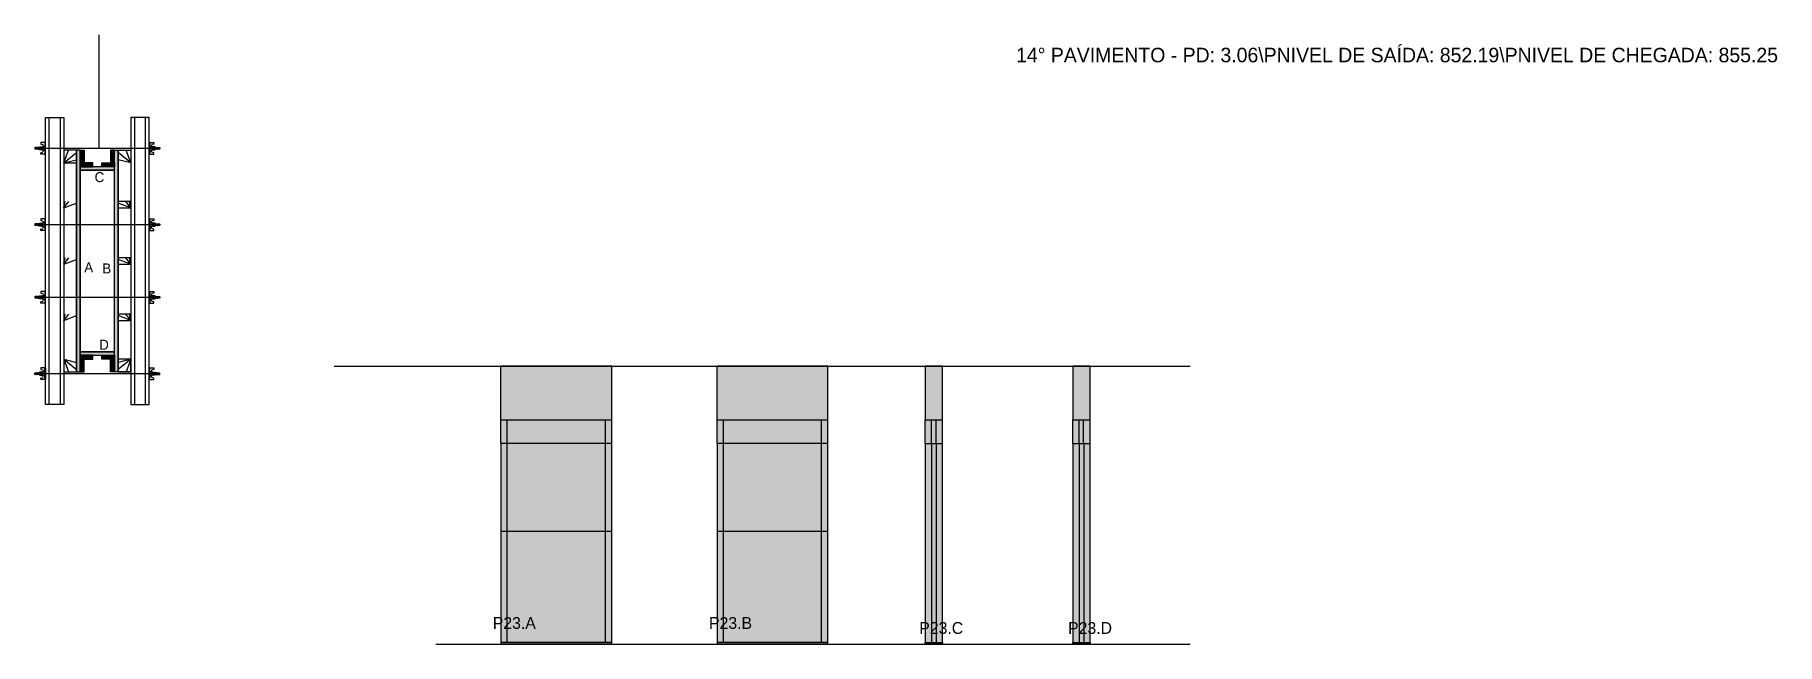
# Model space of a CAD drawing. Header units: metres. Extents: x 2589 to 4507, y 5139 to 5810.
import ezdxf

# ---------------------------------------------------------------- set-up
doc = ezdxf.new("R2010")
doc.units = ezdxf.units.M
for name, color, linetype in [('CHAPA', 7, 'Continuous'), ('COTA', 7, 'Continuous'), ('Hachura', 7, 'Continuous'), ('Madeira', 7, 'Continuous'), ('NOMENCLATURA', 7, 'Continuous'), ('Nível', 7, 'Continuous'), ('Painéis', 7, 'Continuous'), ('Perfil Metálico', 7, 'Continuous'), ('SARR_2.2x7', 7, 'Continuous'), ('SARRAFO', 7, 'Continuous'), ('Texto Seção', 7, 'Continuous'), ('TEXTO_GERAL', 7, 'Continuous')]:
    doc.layers.add(name, color=color, linetype=linetype)

msp = doc.modelspace()

# ---------------------------------------------------------------- hatches: boundary and pattern name
at = {"layer": 'COTA'}
h = msp.add_hatch(color=7, dxfattribs=at)
h.dxf.hatch_style = 1
h.paths.add_polyline_path([(3102.3, 5445), (3102.3, 5386), (3102.3, 5386), (3224.3, 5386), (3224.3, 5386), (3224.3, 5445), (3224.3, 5445), (3102.3, 5445), (3102.3, 5445)])
h = msp.add_hatch(color=7, dxfattribs=at)
h.dxf.hatch_style = 1
h.paths.add_polyline_path([(3340.2, 5445), (3340.2, 5386), (3340.2, 5386), (3462.2, 5386), (3462.2, 5386), (3462.2, 5445), (3462.2, 5445), (3340.2, 5445)])
h = msp.add_hatch(color=7, dxfattribs=at)
h.dxf.hatch_style = 1
h.paths.add_polyline_path([(3588.2, 5386), (3588.2, 5445), (3588.2, 5445), (3569.2, 5445), (3569.2, 5445), (3569.2, 5386), (3569.2, 5386), (3588.2, 5386), (3588.2, 5386)])
h = msp.add_hatch(color=7, dxfattribs=at)
h.dxf.hatch_style = 1
h.paths.add_polyline_path([(3750.7, 5386), (3750.7, 5445), (3750.7, 5445), (3731.7, 5445), (3731.7, 5445), (3731.7, 5386), (3731.7, 5386), (3750.7, 5386), (3750.7, 5386)])
at = {"layer": 'Hachura'}
h = msp.add_hatch(color=7, dxfattribs=at)
h.dxf.hatch_style = 1
h.paths.add_polyline_path([(2639.1, 5682.7), (2635.1, 5682.7), (2635.1, 5682.7), (2635.1, 5438.7), (2635.1, 5438.7), (2639.1, 5438.7), (2639.1, 5438.7), (2639.1, 5682.7)])
h = msp.add_hatch(color=7, dxfattribs=at)
h.dxf.hatch_style = 1
h.paths.add_polyline_path([(2639.1, 5682.7), (2635.1, 5682.7), (2635.1, 5682.7), (2635.1, 5438.7), (2635.1, 5438.7), (2639.1, 5438.7), (2639.1, 5438.7), (2639.1, 5682.7)])
h = msp.add_hatch(color=7, dxfattribs=at)
h.dxf.hatch_style = 1
h.paths.add_polyline_path([(2639.1, 5668.7), (2643.5, 5668.7), (2643.5, 5668.7), (2643.5, 5682.7), (2643.5, 5682.7), (2639.1, 5682.7), (2639.1, 5682.7), (2639.1, 5668.7)])
h = msp.add_hatch(color=7, dxfattribs=at)
h.dxf.hatch_style = 1
h.paths.add_polyline_path([(2677.1, 5668.7), (2672.7, 5668.7), (2672.7, 5668.7), (2672.7, 5682.7), (2672.7, 5682.7), (2677.1, 5682.7), (2677.1, 5682.7), (2677.1, 5668.7)])
h = msp.add_hatch(color=7, dxfattribs=at)
h.dxf.hatch_style = 1
h.paths.add_polyline_path([(2677.1, 5682.7), (2681.1, 5682.7), (2681.1, 5682.7), (2681.1, 5438.7), (2681.1, 5438.7), (2677.1, 5438.7), (2677.1, 5438.7), (2677.1, 5682.7)])
h = msp.add_hatch(color=7, dxfattribs=at)
h.dxf.hatch_style = 1
h.paths.add_polyline_path([(2677.1, 5682.7), (2681.1, 5682.7), (2681.1, 5682.7), (2681.1, 5438.7), (2681.1, 5438.7), (2677.1, 5438.7), (2677.1, 5438.7), (2677.1, 5682.7)])
h = msp.add_hatch(color=7, dxfattribs=at)
h.dxf.hatch_style = 1
h.paths.add_polyline_path([(2639.1, 5664.3), (2639.1, 5668.7), (2639.1, 5668.7), (2653.1, 5668.7), (2653.1, 5668.7), (2653.1, 5664.3), (2653.1, 5664.3), (2639.1, 5664.3)])
h = msp.add_hatch(color=7, dxfattribs=at)
h.dxf.hatch_style = 1
h.paths.add_polyline_path([(2677.1, 5660.7), (2677.1, 5664.3), (2677.1, 5664.3), (2639.1, 5664.3), (2639.1, 5664.3), (2639.1, 5660.7), (2639.1, 5660.7), (2677.1, 5660.7)])
h = msp.add_hatch(color=7, dxfattribs=at)
h.dxf.hatch_style = 1
h.paths.add_polyline_path([(2677.1, 5660.7), (2677.1, 5664.3), (2677.1, 5664.3), (2639.1, 5664.3), (2639.1, 5664.3), (2639.1, 5660.7), (2639.1, 5660.7), (2677.1, 5660.7)])
h = msp.add_hatch(color=7, dxfattribs=at)
h.dxf.hatch_style = 1
h.paths.add_polyline_path([(2677.1, 5664.3), (2677.1, 5668.7), (2677.1, 5668.7), (2663.1, 5668.7), (2663.1, 5668.7), (2663.1, 5664.3), (2663.1, 5664.3), (2677.1, 5664.3)])
h = msp.add_hatch(color=7, dxfattribs=at)
h.dxf.hatch_style = 1
h.paths.add_polyline_path([(2677.1, 5457.1), (2677.1, 5460.7), (2677.1, 5460.7), (2639.1, 5460.7), (2639.1, 5460.7), (2639.1, 5457.1), (2639.1, 5457.1), (2677.1, 5457.1)])
h = msp.add_hatch(color=7, dxfattribs=at)
h.dxf.hatch_style = 1
h.paths.add_polyline_path([(2677.1, 5457.1), (2677.1, 5460.7), (2677.1, 5460.7), (2639.1, 5460.7), (2639.1, 5460.7), (2639.1, 5457.1), (2639.1, 5457.1), (2677.1, 5457.1)])
h = msp.add_hatch(color=7, dxfattribs=at)
h.dxf.hatch_style = 1
h.paths.add_polyline_path([(2639.1, 5452.7), (2639.1, 5457.1), (2639.1, 5457.1), (2653.1, 5457.1), (2653.1, 5457.1), (2653.1, 5452.7), (2653.1, 5452.7), (2639.1, 5452.7)])
h = msp.add_hatch(color=7, dxfattribs=at)
h.dxf.hatch_style = 1
h.paths.add_polyline_path([(2639.1, 5452.7), (2643.5, 5452.7), (2643.5, 5452.7), (2643.5, 5438.7), (2643.5, 5438.7), (2639.1, 5438.7), (2639.1, 5438.7), (2639.1, 5452.7)])
h = msp.add_hatch(color=7, dxfattribs=at)
h.dxf.hatch_style = 1
h.paths.add_polyline_path([(2677.1, 5452.7), (2677.1, 5457.1), (2677.1, 5457.1), (2663.1, 5457.1), (2663.1, 5457.1), (2663.1, 5452.7), (2663.1, 5452.7), (2677.1, 5452.7)])
h = msp.add_hatch(color=7, dxfattribs=at)
h.dxf.hatch_style = 1
h.paths.add_polyline_path([(2677.1, 5452.7), (2672.7, 5452.7), (2672.7, 5452.7), (2672.7, 5438.7), (2672.7, 5438.7), (2677.1, 5438.7), (2677.1, 5438.7), (2677.1, 5452.7)])
h = msp.add_hatch(color=7, dxfattribs=at)
h.dxf.hatch_style = 1
h.paths.add_polyline_path([(3224.3, 5386), (3102.3, 5386), (3102.3, 5386), (3102.3, 5139), (3102.3, 5139), (3224.3, 5139), (3224.3, 5139), (3224.3, 5386)])
h = msp.add_hatch(color=7, dxfattribs=at)
h.dxf.hatch_style = 1
h.paths.add_polyline_path([(3462.2, 5386), (3340.2, 5386), (3340.2, 5386), (3340.2, 5139), (3340.2, 5139), (3462.2, 5139), (3462.2, 5139), (3462.2, 5386)])
h = msp.add_hatch(color=7, dxfattribs=at)
h.dxf.hatch_style = 1
h.paths.add_polyline_path([(3588.2, 5386), (3569.2, 5386), (3569.2, 5386), (3569.2, 5139), (3569.2, 5139), (3588.2, 5139), (3588.2, 5139), (3588.2, 5386)])
h = msp.add_hatch(color=7, dxfattribs=at)
h.dxf.hatch_style = 1
h.paths.add_polyline_path([(3750.7, 5386), (3731.7, 5386), (3731.7, 5386), (3731.7, 5139), (3731.7, 5139), (3750.7, 5139), (3750.7, 5139), (3750.7, 5386)])

# ---------------------------------------------------------------- linework, layer by layer
at = {"layer": 'CHAPA', "color": 7, "lineweight": 25}
for points in [[(2639.1, 5682.7), (2635.1, 5682.7), (2635.1, 5438.7), (2639.1, 5438.7)], [(2639.1, 5682.7), (2635.1, 5682.7), (2635.1, 5438.7), (2639.1, 5438.7)], [(2677.1, 5682.7), (2681.1, 5682.7), (2681.1, 5438.7), (2677.1, 5438.7)], [(2677.1, 5682.7), (2681.1, 5682.7), (2681.1, 5438.7), (2677.1, 5438.7)], [(2677.1, 5660.7), (2677.1, 5664.3), (2639.1, 5664.3), (2639.1, 5660.7)], [(2677.1, 5660.7), (2677.1, 5664.3), (2639.1, 5664.3), (2639.1, 5660.7)], [(2677.1, 5457.1), (2677.1, 5460.7), (2639.1, 5460.7), (2639.1, 5457.1)], [(2677.1, 5457.1), (2677.1, 5460.7), (2639.1, 5460.7), (2639.1, 5457.1)]]:
    msp.add_lwpolyline(points, close=True, dxfattribs=at)
at = {"layer": 'COTA', "color": 7, "lineweight": 25}
for p, q in [((3102.3, 5386), (3102.3, 5445)), ((3224.3, 5445), (3102.3, 5445)), ((3224.3, 5386), (3224.3, 5445)), ((3462.2, 5445), (3340.2, 5445)), ((3340.2, 5386), (3340.2, 5445)), ((3462.2, 5386), (3462.2, 5445))]:
    msp.add_line(p, q, dxfattribs=at)
for points in [[(3588.2, 5386), (3588.2, 5445), (3569.2, 5445), (3569.2, 5386)], [(3750.7, 5386), (3750.7, 5445), (3731.7, 5445), (3731.7, 5386)]]:
    msp.add_lwpolyline(points, dxfattribs=at)
at = {"layer": 'Defpoints', "color": 7, "lineweight": 25}
msp.add_line((2660, 5684.7), (2660, 5809.7), dxfattribs=at)
at = {"layer": 'Hachura', "color": 7, "lineweight": 25}
for p, q in [((2589.6, 5685.7), (2589.3, 5685.4)), ((2589.3, 5685.4), (2589.3, 5684.1)), ((2589.6, 5683.8), (2589.3, 5684.1)), ((2590, 5685.7), (2589.6, 5685.7)), ((2589.6, 5685.7), (2589.6, 5685.7)), ((2589.6, 5683.8), (2589.6, 5685.7)), ((2590.3, 5683.8), (2589.6, 5685.1)), ((2590.2, 5683.7), (2589.6, 5684.8)), ((2589.6, 5684.3), (2590, 5683.7)), ((2589.6, 5684.1), (2589.8, 5683.8)), ((2589.8, 5683.8), (2589.6, 5683.8)), ((2590, 5685.8), (2591.1, 5683.7)), ((2590, 5685.7), (2590.9, 5683.8)), ((2590, 5685.7), (2590.9, 5683.8)), ((2591.4, 5683.7), (2590.3, 5685.9)), ((2590.3, 5683.8), (2590.9, 5683.8)), ((2591.1, 5685.7), (2590.5, 5685.7)), ((2591.4, 5683.8), (2590.5, 5685.7)), ((2591.1, 5685.7), (2592.1, 5683.8)), ((2591.2, 5685.8), (2592.3, 5683.7)), ((2592.5, 5683.7), (2591.4, 5685.9)), ((2592.1, 5683.8), (2591.4, 5683.8)), ((2592.3, 5685.7), (2591.6, 5685.7)), ((2592.6, 5683.8), (2591.6, 5685.7)), ((2591.8, 5685.7), (2591.6, 5685.7)), ((2592.3, 5685.7), (2593.2, 5683.8)), ((2592.4, 5685.8), (2593.5, 5683.7)), ((2593.7, 5683.7), (2592.6, 5685.9)), ((2592.8, 5683.8), (2592.6, 5683.8)), ((2593.4, 5685.7), (2592.8, 5685.7)), ((2593.8, 5683.8), (2592.8, 5685.7)), ((2592.8, 5683.8), (2593.2, 5683.8)), ((2593.4, 5685.7), (2594.4, 5683.8)), ((2594.4, 5684.6), (2593.8, 5685.9)), ((2593.8, 5683.8), (2594.4, 5683.8)), ((2594.4, 5684.8), (2594, 5685.7)), ((2594.4, 5685.7), (2594, 5685.7)), ((2725.9, 5684.7), (2594.1, 5684.7)), ((2594.4, 5683), (2594.4, 5686.4)), ((2594.4, 5686.4), (2597.6, 5686.4)), ((2594.4, 5685.4), (2597.6, 5685.4)), ((2594.4, 5683.8), (2597.6, 5683.8)), ((2597.6, 5683), (2594.4, 5683)), ((2594.5, 5683), (2594.5, 5686.4)), ((2601.1, 5691.2), (2596, 5691.2)), ((2596, 5691.2), (2596, 5689.5)), ((2596, 5689.5), (2598.2, 5688.9)), ((2596, 5679.9), (2598.2, 5680.5)), ((2596, 5678.3), (2596, 5679.9)), ((2600.2, 5678.3), (2596, 5678.3)), ((2597.6, 5686.6), (2597.6, 5682.8)), ((2600.2, 5686.6), (2597.6, 5686.6)), ((2597.6, 5682.8), (2597.6, 5683)), ((2597.6, 5682.8), (2597.6, 5683)), ((2597.6, 5682.8), (2600.2, 5682.8)), ((2600.2, 5685), (2598.2, 5685)), ((2598.2, 5684.5), (2600.2, 5684.5)), ((2598.4, 5688.6), (2598.4, 5686.6)), ((2598.4, 5680.8), (2598.4, 5682.8)), ((2600.2, 5691.2), (2600.2, 5678.3)), ((2600.2, 5691.2), (2600.2, 5686)), ((2600.2, 5691), (2601.1, 5691)), ((2600.2, 5690.8), (2601.1, 5690.8)), ((2600.2, 5690.5), (2601.1, 5690.5)), ((2600.2, 5690), (2601.1, 5690)), ((2600.2, 5689.2), (2601.1, 5689.2)), ((2600.2, 5687.8), (2601.1, 5687.8)), ((2600.2, 5684.7), (2600.2, 5686.6)), ((2600.2, 5686), (2600.2, 5685.4)), ((2600.2, 5684.7), (2601.1, 5684.7)), ((2600.2, 5681.7), (2601.1, 5681.7)), ((2600.2, 5680.3), (2601.1, 5680.3)), ((2600.2, 5679.4), (2601.1, 5679.4)), ((2600.2, 5679), (2601.1, 5679)), ((2600.2, 5678.6), (2601.1, 5678.6)), ((2600.2, 5678.4), (2601.1, 5678.4)), ((2600.2, 5678.3), (2601.1, 5678.3)), ((2600.5, 5685.7), (2600.3, 5685.7)), ((2600.3, 5683.7), (2600.8, 5683.7)), ((2601, 5685.7), (2600.5, 5685.7)), ((2601.1, 5678.3), (2601.1, 5691.2)), ((2601.1, 5679.2), (2601.1, 5687)), ((2715.1, 5678.3), (2715.1, 5691.2)), ((2715.1, 5691.2), (2720.2, 5691.2)), ((2716, 5691), (2715.1, 5691)), ((2716, 5690.8), (2715.1, 5690.8)), ((2716, 5690.5), (2715.1, 5690.5)), ((2716, 5690), (2715.1, 5690)), ((2716, 5689.2), (2715.1, 5689.2)), ((2716, 5687.8), (2715.1, 5687.8)), ((2715.1, 5679.2), (2715.1, 5687)), ((2716, 5684.7), (2715.1, 5684.7)), ((2716, 5681.7), (2715.1, 5681.7)), ((2716, 5680.3), (2715.1, 5680.3)), ((2716, 5679.4), (2715.1, 5679.4)), ((2716, 5679), (2715.1, 5679)), ((2716, 5678.6), (2715.1, 5678.6)), ((2716, 5678.4), (2715.1, 5678.4)), ((2716, 5678.3), (2715.1, 5678.3)), ((2715.3, 5685.7), (2715.7, 5685.7)), ((2715.9, 5683.7), (2715.5, 5683.7)), ((2715.7, 5685.7), (2715.9, 5685.7)), ((2716, 5691.2), (2716, 5678.3)), ((2716, 5691.2), (2716, 5686)), ((2716, 5684.7), (2716, 5686.6)), ((2716, 5686.6), (2718.6, 5686.6)), ((2716, 5686), (2716, 5685.4)), ((2716, 5685), (2718, 5685)), ((2718, 5684.5), (2716, 5684.5)), ((2718.6, 5682.8), (2716, 5682.8)), ((2716, 5678.3), (2720.3, 5678.3)), ((2717.8, 5688.6), (2717.8, 5686.6)), ((2717.8, 5680.8), (2717.8, 5682.8)), ((2720.3, 5689.5), (2718.1, 5688.9)), ((2720.3, 5679.9), (2718.1, 5680.5)), ((2718.6, 5686.6), (2718.6, 5682.8)), ((2721.8, 5686.4), (2718.6, 5686.4)), ((2721.8, 5685.4), (2718.6, 5685.4)), ((2721.8, 5683.8), (2718.6, 5683.8)), ((2718.6, 5683), (2721.8, 5683)), ((2718.6, 5682.8), (2718.6, 5683)), ((2718.6, 5682.8), (2718.6, 5683)), ((2720.3, 5691.2), (2720.3, 5689.5)), ((2720.3, 5678.3), (2720.3, 5679.9)), ((2721.8, 5683), (2721.8, 5686.4)), ((2721.8, 5683), (2721.8, 5686.4)), ((2721.8, 5684.6), (2722.5, 5685.9)), ((2722.8, 5685.7), (2721.8, 5683.8)), ((2721.8, 5684.8), (2722.3, 5685.7)), ((2721.8, 5685.7), (2722.3, 5685.7)), ((2722.5, 5683.8), (2721.8, 5683.8)), ((2722.5, 5683.7), (2723.6, 5685.9)), ((2722.5, 5683.8), (2723.4, 5685.7)), ((2723.9, 5685.8), (2722.8, 5683.7)), ((2722.8, 5685.7), (2723.4, 5685.7)), ((2723.9, 5685.7), (2723, 5683.8)), ((2723.4, 5683.8), (2723, 5683.8)), ((2723.4, 5683.8), (2723.6, 5683.8)), ((2723.6, 5683.8), (2724.6, 5685.7)), ((2723.7, 5683.7), (2724.8, 5685.9)), ((2725, 5685.8), (2723.9, 5683.7)), ((2723.9, 5685.7), (2724.6, 5685.7)), ((2725.1, 5685.7), (2724.1, 5683.8)), ((2724.1, 5683.8), (2724.8, 5683.8)), ((2724.4, 5685.7), (2724.6, 5685.7)), ((2724.8, 5683.8), (2725.8, 5685.7)), ((2724.9, 5683.7), (2725.9, 5685.9)), ((2726.2, 5685.8), (2725.1, 5683.7)), ((2725.1, 5685.7), (2725.8, 5685.7)), ((2726.3, 5685.7), (2725.3, 5683.8)), ((2726.3, 5685.7), (2725.3, 5683.8)), ((2725.9, 5683.8), (2725.3, 5683.8)), ((2725.9, 5683.8), (2726.6, 5685.1)), ((2726, 5683.7), (2726.6, 5684.8)), ((2726.3, 5685.7), (2726.6, 5685.7)), ((2726.6, 5684.3), (2726.3, 5683.7)), ((2726.6, 5684.1), (2726.5, 5683.8)), ((2726.5, 5683.8), (2726.6, 5683.8)), ((2726.6, 5685.7), (2726.6, 5685.7)), ((2726.6, 5685.7), (2726.9, 5685.4)), ((2726.6, 5683.8), (2726.6, 5685.7)), ((2726.6, 5683.8), (2726.9, 5684.1)), ((2726.9, 5685.4), (2726.9, 5684.1)), ((2589.6, 5601.7), (2589.3, 5601.4)), ((2589.3, 5601.4), (2589.3, 5600.1)), ((2589.6, 5599.8), (2589.3, 5600.1)), ((2590, 5601.7), (2589.6, 5601.7)), ((2589.6, 5601.7), (2589.6, 5601.7)), ((2589.6, 5599.8), (2589.6, 5601.7)), ((2590.3, 5599.8), (2589.6, 5601.1)), ((2590.2, 5599.7), (2589.6, 5600.8)), ((2589.6, 5600.3), (2590, 5599.7)), ((2589.6, 5600.1), (2589.8, 5599.8)), ((2589.8, 5599.8), (2589.6, 5599.8)), ((2590, 5601.8), (2591.1, 5599.7)), ((2590, 5601.7), (2590.9, 5599.8)), ((2590, 5601.7), (2590.9, 5599.8)), ((2591.4, 5599.7), (2590.3, 5601.9)), ((2590.3, 5599.8), (2590.9, 5599.8)), ((2591.1, 5601.7), (2590.5, 5601.7)), ((2591.4, 5599.8), (2590.5, 5601.7)), ((2591.1, 5601.7), (2592.1, 5599.8)), ((2591.2, 5601.8), (2592.3, 5599.7)), ((2592.5, 5599.7), (2591.4, 5601.9)), ((2592.1, 5599.8), (2591.4, 5599.8)), ((2592.3, 5601.7), (2591.6, 5601.7)), ((2592.6, 5599.8), (2591.6, 5601.7)), ((2591.8, 5601.7), (2591.6, 5601.7)), ((2592.3, 5601.7), (2593.2, 5599.8)), ((2592.4, 5601.8), (2593.5, 5599.7)), ((2593.7, 5599.7), (2592.6, 5601.9)), ((2592.8, 5599.8), (2592.6, 5599.8)), ((2593.4, 5601.7), (2592.8, 5601.7)), ((2593.8, 5599.8), (2592.8, 5601.7)), ((2592.8, 5599.8), (2593.2, 5599.8)), ((2593.4, 5601.7), (2594.4, 5599.8)), ((2594.4, 5600.6), (2593.8, 5601.9)), ((2593.8, 5599.8), (2594.4, 5599.8)), ((2594.4, 5600.8), (2594, 5601.7)), ((2594.4, 5601.7), (2594, 5601.7)), ((2725.9, 5600.7), (2594.1, 5600.7)), ((2594.4, 5599), (2594.4, 5602.4)), ((2594.4, 5602.4), (2597.6, 5602.4)), ((2594.4, 5601.4), (2597.6, 5601.4)), ((2594.4, 5599.8), (2597.6, 5599.8)), ((2594.5, 5599), (2594.5, 5602.4)), ((2601.1, 5607.2), (2596, 5607.2)), ((2596, 5607.2), (2596, 5605.5)), ((2596, 5605.5), (2598.2, 5604.9)), ((2597.6, 5602.6), (2597.6, 5598.8)), ((2600.2, 5602.6), (2597.6, 5602.6)), ((2600.2, 5601), (2598.2, 5601)), ((2598.2, 5600.5), (2600.2, 5600.5)), ((2598.4, 5604.6), (2598.4, 5602.6)), ((2600.2, 5607.2), (2600.2, 5594.3)), ((2600.2, 5607.2), (2600.2, 5602)), ((2600.2, 5607), (2601.1, 5607)), ((2600.2, 5606.8), (2601.1, 5606.8)), ((2600.2, 5606.5), (2601.1, 5606.5)), ((2600.2, 5606), (2601.1, 5606)), ((2600.2, 5605.2), (2601.1, 5605.2)), ((2600.2, 5603.8), (2601.1, 5603.8)), ((2600.2, 5600.7), (2600.2, 5602.6)), ((2600.2, 5602), (2600.2, 5601.4)), ((2600.2, 5600.7), (2601.1, 5600.7)), ((2600.5, 5601.7), (2600.3, 5601.7)), ((2600.3, 5599.7), (2600.8, 5599.7)), ((2601, 5601.7), (2600.5, 5601.7)), ((2601.1, 5594.3), (2601.1, 5607.2)), ((2601.1, 5595.2), (2601.1, 5603)), ((2715.1, 5594.3), (2715.1, 5607.2)), ((2715.1, 5607.2), (2720.2, 5607.2)), ((2716, 5607), (2715.1, 5607)), ((2716, 5606.8), (2715.1, 5606.8)), ((2716, 5606.5), (2715.1, 5606.5)), ((2716, 5606), (2715.1, 5606)), ((2716, 5605.2), (2715.1, 5605.2)), ((2716, 5603.8), (2715.1, 5603.8)), ((2715.1, 5595.2), (2715.1, 5603)), ((2716, 5600.7), (2715.1, 5600.7)), ((2715.3, 5601.7), (2715.7, 5601.7)), ((2715.9, 5599.7), (2715.5, 5599.7)), ((2715.7, 5601.7), (2715.9, 5601.7)), ((2716, 5607.2), (2716, 5594.3)), ((2716, 5607.2), (2716, 5602)), ((2716, 5600.7), (2716, 5602.6)), ((2716, 5602.6), (2718.6, 5602.6)), ((2716, 5602), (2716, 5601.4)), ((2716, 5601), (2718, 5601)), ((2718, 5600.5), (2716, 5600.5)), ((2717.8, 5604.6), (2717.8, 5602.6)), ((2720.3, 5605.5), (2718.1, 5604.9)), ((2718.6, 5602.6), (2718.6, 5598.8)), ((2721.8, 5602.4), (2718.6, 5602.4)), ((2721.8, 5601.4), (2718.6, 5601.4)), ((2721.8, 5599.8), (2718.6, 5599.8)), ((2720.3, 5607.2), (2720.3, 5605.5)), ((2721.8, 5599), (2721.8, 5602.4)), ((2721.8, 5599), (2721.8, 5602.4)), ((2721.8, 5600.6), (2722.5, 5601.9)), ((2722.8, 5601.7), (2721.8, 5599.8)), ((2721.8, 5600.8), (2722.3, 5601.7)), ((2721.8, 5601.7), (2722.3, 5601.7)), ((2722.5, 5599.8), (2721.8, 5599.8)), ((2722.5, 5599.7), (2723.6, 5601.9)), ((2722.5, 5599.8), (2723.4, 5601.7)), ((2723.9, 5601.8), (2722.8, 5599.7)), ((2722.8, 5601.7), (2723.4, 5601.7)), ((2723.9, 5601.7), (2723, 5599.8)), ((2723.4, 5599.8), (2723, 5599.8)), ((2723.4, 5599.8), (2723.6, 5599.8)), ((2723.6, 5599.8), (2724.6, 5601.7)), ((2723.7, 5599.7), (2724.8, 5601.9)), ((2725, 5601.8), (2723.9, 5599.7)), ((2723.9, 5601.7), (2724.6, 5601.7)), ((2725.1, 5601.7), (2724.1, 5599.8)), ((2724.1, 5599.8), (2724.8, 5599.8)), ((2724.4, 5601.7), (2724.6, 5601.7)), ((2724.8, 5599.8), (2725.8, 5601.7)), ((2724.9, 5599.7), (2725.9, 5601.9)), ((2726.2, 5601.8), (2725.1, 5599.7)), ((2725.1, 5601.7), (2725.8, 5601.7)), ((2726.3, 5601.7), (2725.3, 5599.8)), ((2726.3, 5601.7), (2725.3, 5599.8)), ((2725.9, 5599.8), (2725.3, 5599.8)), ((2725.9, 5599.8), (2726.6, 5601.1)), ((2726, 5599.7), (2726.6, 5600.8)), ((2726.3, 5601.7), (2726.6, 5601.7)), ((2726.6, 5600.3), (2726.3, 5599.7)), ((2726.6, 5600.1), (2726.5, 5599.8)), ((2726.5, 5599.8), (2726.6, 5599.8)), ((2726.6, 5601.7), (2726.6, 5601.7)), ((2726.6, 5601.7), (2726.9, 5601.4)), ((2726.6, 5599.8), (2726.6, 5601.7)), ((2726.6, 5599.8), (2726.9, 5600.1)), ((2726.9, 5601.4), (2726.9, 5600.1)), ((2597.6, 5599), (2594.4, 5599)), ((2596, 5595.9), (2598.2, 5596.5)), ((2596, 5594.3), (2596, 5595.9)), ((2600.2, 5594.3), (2596, 5594.3)), ((2597.6, 5598.8), (2597.6, 5599)), ((2597.6, 5598.8), (2597.6, 5599)), ((2597.6, 5598.8), (2600.2, 5598.8)), ((2598.4, 5596.8), (2598.4, 5598.8)), ((2600.2, 5597.7), (2601.1, 5597.7)), ((2600.2, 5596.3), (2601.1, 5596.3)), ((2600.2, 5595.4), (2601.1, 5595.4)), ((2600.2, 5595), (2601.1, 5595)), ((2600.2, 5594.6), (2601.1, 5594.6)), ((2600.2, 5594.4), (2601.1, 5594.4)), ((2600.2, 5594.3), (2601.1, 5594.3)), ((2716, 5597.7), (2715.1, 5597.7)), ((2716, 5596.3), (2715.1, 5596.3)), ((2716, 5595.4), (2715.1, 5595.4)), ((2716, 5595), (2715.1, 5595)), ((2716, 5594.6), (2715.1, 5594.6)), ((2716, 5594.4), (2715.1, 5594.4)), ((2716, 5594.3), (2715.1, 5594.3)), ((2718.6, 5598.8), (2716, 5598.8)), ((2716, 5594.3), (2720.3, 5594.3)), ((2717.8, 5596.8), (2717.8, 5598.8)), ((2720.3, 5595.9), (2718.1, 5596.5)), ((2718.6, 5599), (2721.8, 5599)), ((2718.6, 5598.8), (2718.6, 5599)), ((2718.6, 5598.8), (2718.6, 5599)), ((2720.3, 5594.3), (2720.3, 5595.9)), ((2601.1, 5527.2), (2596, 5527.2)), ((2596, 5527.2), (2596, 5525.5)), ((2596, 5525.5), (2598.2, 5524.9)), ((2597.6, 5522.6), (2597.6, 5518.8)), ((2600.2, 5522.6), (2597.6, 5522.6)), ((2598.4, 5524.6), (2598.4, 5522.6)), ((2600.2, 5527.2), (2600.2, 5514.3)), ((2600.2, 5527.2), (2600.2, 5522)), ((2600.2, 5527), (2601.1, 5527)), ((2600.2, 5526.8), (2601.1, 5526.8)), ((2600.2, 5526.5), (2601.1, 5526.5)), ((2600.2, 5526), (2601.1, 5526)), ((2600.2, 5525.2), (2601.1, 5525.2)), ((2600.2, 5523.8), (2601.1, 5523.8)), ((2600.2, 5520.7), (2600.2, 5522.6)), ((2601.1, 5514.3), (2601.1, 5527.2)), ((2601.1, 5515.2), (2601.1, 5523)), ((2715.1, 5514.3), (2715.1, 5527.2)), ((2715.1, 5527.2), (2720.2, 5527.2)), ((2716, 5527), (2715.1, 5527)), ((2716, 5526.8), (2715.1, 5526.8)), ((2716, 5526.5), (2715.1, 5526.5)), ((2716, 5526), (2715.1, 5526)), ((2716, 5525.2), (2715.1, 5525.2)), ((2716, 5523.8), (2715.1, 5523.8)), ((2715.1, 5515.2), (2715.1, 5523)), ((2716, 5527.2), (2716, 5514.3)), ((2716, 5527.2), (2716, 5522)), ((2716, 5520.7), (2716, 5522.6)), ((2716, 5522.6), (2718.6, 5522.6)), ((2717.8, 5524.6), (2717.8, 5522.6)), ((2720.3, 5525.5), (2718.1, 5524.9)), ((2718.6, 5522.6), (2718.6, 5518.8)), ((2720.3, 5527.2), (2720.3, 5525.5)), ((2589.6, 5521.7), (2589.3, 5521.4)), ((2589.3, 5521.4), (2589.3, 5520.1)), ((2589.6, 5519.8), (2589.3, 5520.1)), ((2590, 5521.7), (2589.6, 5521.7)), ((2589.6, 5521.7), (2589.6, 5521.7)), ((2589.6, 5519.8), (2589.6, 5521.7)), ((2590.3, 5519.8), (2589.6, 5521.1)), ((2590.2, 5519.7), (2589.6, 5520.8)), ((2589.6, 5520.3), (2590, 5519.7)), ((2589.6, 5520.1), (2589.8, 5519.8)), ((2589.8, 5519.8), (2589.6, 5519.8)), ((2590, 5521.8), (2591.1, 5519.7)), ((2590, 5521.7), (2590.9, 5519.8)), ((2590, 5521.7), (2590.9, 5519.8)), ((2591.4, 5519.7), (2590.3, 5521.9)), ((2590.3, 5519.8), (2590.9, 5519.8)), ((2591.1, 5521.7), (2590.5, 5521.7)), ((2591.4, 5519.8), (2590.5, 5521.7)), ((2591.1, 5521.7), (2592.1, 5519.8)), ((2591.2, 5521.8), (2592.3, 5519.7)), ((2592.5, 5519.7), (2591.4, 5521.9)), ((2592.1, 5519.8), (2591.4, 5519.8)), ((2592.3, 5521.7), (2591.6, 5521.7)), ((2592.6, 5519.8), (2591.6, 5521.7)), ((2591.8, 5521.7), (2591.6, 5521.7)), ((2592.3, 5521.7), (2593.2, 5519.8)), ((2592.4, 5521.8), (2593.5, 5519.7)), ((2593.7, 5519.7), (2592.6, 5521.9)), ((2592.8, 5519.8), (2592.6, 5519.8)), ((2593.4, 5521.7), (2592.8, 5521.7)), ((2593.8, 5519.8), (2592.8, 5521.7)), ((2592.8, 5519.8), (2593.2, 5519.8)), ((2593.4, 5521.7), (2594.4, 5519.8)), ((2594.4, 5520.6), (2593.8, 5521.9)), ((2593.8, 5519.8), (2594.4, 5519.8)), ((2594.4, 5520.8), (2594, 5521.7)), ((2594.4, 5521.7), (2594, 5521.7)), ((2725.9, 5520.7), (2594.1, 5520.7)), ((2594.4, 5519), (2594.4, 5522.4)), ((2594.4, 5522.4), (2597.6, 5522.4)), ((2594.4, 5521.4), (2597.6, 5521.4)), ((2594.4, 5519.8), (2597.6, 5519.8)), ((2597.6, 5519), (2594.4, 5519)), ((2594.5, 5519), (2594.5, 5522.4)), ((2596, 5515.9), (2598.2, 5516.5)), ((2596, 5514.3), (2596, 5515.9)), ((2600.2, 5514.3), (2596, 5514.3)), ((2597.6, 5518.8), (2597.6, 5519)), ((2597.6, 5518.8), (2597.6, 5519)), ((2597.6, 5518.8), (2600.2, 5518.8)), ((2600.2, 5521), (2598.2, 5521)), ((2598.2, 5520.5), (2600.2, 5520.5)), ((2598.4, 5516.8), (2598.4, 5518.8)), ((2600.2, 5522), (2600.2, 5521.4)), ((2600.2, 5520.7), (2601.1, 5520.7)), ((2600.2, 5517.7), (2601.1, 5517.7)), ((2600.2, 5516.3), (2601.1, 5516.3)), ((2600.2, 5515.4), (2601.1, 5515.4)), ((2600.2, 5515), (2601.1, 5515)), ((2600.2, 5514.6), (2601.1, 5514.6)), ((2600.2, 5514.4), (2601.1, 5514.4)), ((2600.2, 5514.3), (2601.1, 5514.3)), ((2600.5, 5521.7), (2600.3, 5521.7)), ((2600.3, 5519.7), (2600.8, 5519.7)), ((2601, 5521.7), (2600.5, 5521.7)), ((2716, 5520.7), (2715.1, 5520.7)), ((2716, 5517.7), (2715.1, 5517.7)), ((2716, 5516.3), (2715.1, 5516.3)), ((2716, 5515.4), (2715.1, 5515.4)), ((2716, 5515), (2715.1, 5515)), ((2716, 5514.6), (2715.1, 5514.6)), ((2716, 5514.4), (2715.1, 5514.4)), ((2716, 5514.3), (2715.1, 5514.3)), ((2715.3, 5521.7), (2715.7, 5521.7)), ((2715.9, 5519.7), (2715.5, 5519.7)), ((2715.7, 5521.7), (2715.9, 5521.7)), ((2716, 5522), (2716, 5521.4)), ((2716, 5521), (2718, 5521)), ((2718, 5520.5), (2716, 5520.5)), ((2718.6, 5518.8), (2716, 5518.8)), ((2716, 5514.3), (2720.3, 5514.3)), ((2717.8, 5516.8), (2717.8, 5518.8)), ((2720.3, 5515.9), (2718.1, 5516.5)), ((2721.8, 5522.4), (2718.6, 5522.4)), ((2721.8, 5521.4), (2718.6, 5521.4)), ((2721.8, 5519.8), (2718.6, 5519.8)), ((2718.6, 5519), (2721.8, 5519)), ((2718.6, 5518.8), (2718.6, 5519)), ((2718.6, 5518.8), (2718.6, 5519)), ((2720.3, 5514.3), (2720.3, 5515.9)), ((2721.8, 5519), (2721.8, 5522.4)), ((2721.8, 5519), (2721.8, 5522.4)), ((2721.8, 5520.6), (2722.5, 5521.9)), ((2722.8, 5521.7), (2721.8, 5519.8)), ((2721.8, 5520.8), (2722.3, 5521.7)), ((2721.8, 5521.7), (2722.3, 5521.7)), ((2722.5, 5519.8), (2721.8, 5519.8)), ((2722.5, 5519.7), (2723.6, 5521.9)), ((2722.5, 5519.8), (2723.4, 5521.7)), ((2723.9, 5521.8), (2722.8, 5519.7)), ((2722.8, 5521.7), (2723.4, 5521.7)), ((2723.9, 5521.7), (2723, 5519.8)), ((2723.4, 5519.8), (2723, 5519.8)), ((2723.4, 5519.8), (2723.6, 5519.8)), ((2723.6, 5519.8), (2724.6, 5521.7)), ((2723.7, 5519.7), (2724.8, 5521.9)), ((2725, 5521.8), (2723.9, 5519.7)), ((2723.9, 5521.7), (2724.6, 5521.7)), ((2725.1, 5521.7), (2724.1, 5519.8)), ((2724.1, 5519.8), (2724.8, 5519.8)), ((2724.4, 5521.7), (2724.6, 5521.7)), ((2724.8, 5519.8), (2725.8, 5521.7)), ((2724.9, 5519.7), (2725.9, 5521.9)), ((2726.2, 5521.8), (2725.1, 5519.7)), ((2725.1, 5521.7), (2725.8, 5521.7)), ((2726.3, 5521.7), (2725.3, 5519.8)), ((2726.3, 5521.7), (2725.3, 5519.8)), ((2725.9, 5519.8), (2725.3, 5519.8)), ((2725.9, 5519.8), (2726.6, 5521.1)), ((2726, 5519.7), (2726.6, 5520.8)), ((2726.3, 5521.7), (2726.6, 5521.7)), ((2726.6, 5520.3), (2726.3, 5519.7)), ((2726.6, 5520.1), (2726.5, 5519.8)), ((2726.5, 5519.8), (2726.6, 5519.8)), ((2726.6, 5521.7), (2726.6, 5521.7)), ((2726.6, 5521.7), (2726.9, 5521.4)), ((2726.6, 5519.8), (2726.6, 5521.7)), ((2726.6, 5519.8), (2726.9, 5520.1)), ((2726.9, 5521.4), (2726.9, 5520.1)), ((2589.6, 5437.6), (2589.3, 5437.3)), ((2589.3, 5436), (2589.3, 5437.3)), ((2589.6, 5435.7), (2589.3, 5436)), ((2589.6, 5437.1), (2590, 5437.8)), ((2590.2, 5437.7), (2589.6, 5436.6)), ((2589.6, 5437.4), (2589.8, 5437.6)), ((2589.8, 5437.6), (2589.6, 5437.6)), ((2590.3, 5437.6), (2589.6, 5436.3)), ((2589.6, 5437.6), (2589.6, 5435.7)), ((2590, 5435.7), (2589.6, 5435.7)), ((2589.6, 5435.7), (2589.6, 5435.7)), ((2590, 5435.6), (2591.1, 5437.8)), ((2590, 5435.7), (2590.9, 5437.6)), ((2590, 5435.7), (2590.9, 5437.6)), ((2591.4, 5437.7), (2590.3, 5435.6)), ((2590.3, 5437.6), (2590.9, 5437.6)), ((2591.4, 5437.6), (2590.5, 5435.7)), ((2591.1, 5435.7), (2590.5, 5435.7)), ((2591.1, 5435.7), (2592.1, 5437.6)), ((2591.2, 5435.6), (2592.3, 5437.8)), ((2592.5, 5437.7), (2591.4, 5435.6)), ((2592.1, 5437.6), (2591.4, 5437.6)), ((2592.6, 5437.6), (2591.6, 5435.7)), ((2592.3, 5435.7), (2591.6, 5435.7)), ((2591.8, 5435.7), (2591.6, 5435.7)), ((2592.3, 5435.7), (2593.2, 5437.6)), ((2592.4, 5435.6), (2593.5, 5437.8)), ((2593.7, 5437.7), (2592.6, 5435.6)), ((2592.8, 5437.6), (2592.6, 5437.6)), ((2592.8, 5437.6), (2593.2, 5437.6)), ((2593.8, 5437.6), (2592.8, 5435.7)), ((2593.4, 5435.7), (2592.8, 5435.7)), ((2593.4, 5435.7), (2594.4, 5437.6)), ((2593.8, 5437.6), (2594.4, 5437.6)), ((2594.4, 5436.8), (2593.8, 5435.6)), ((2594.4, 5436.6), (2594, 5435.7)), ((2594.4, 5435.7), (2594, 5435.7)), ((2725.9, 5436.7), (2594.1, 5436.7)), ((2594.4, 5438.4), (2594.4, 5435)), ((2597.6, 5438.4), (2594.4, 5438.4)), ((2594.4, 5437.6), (2597.6, 5437.6)), ((2594.4, 5436.1), (2597.6, 5436.1)), ((2594.4, 5435), (2597.6, 5435)), ((2594.5, 5438.4), (2594.5, 5435)), ((2600.2, 5443.2), (2596, 5443.2)), ((2596, 5443.2), (2596, 5441.5)), ((2596, 5441.5), (2598.2, 5440.9)), ((2596, 5431.9), (2598.2, 5432.5)), ((2596, 5430.3), (2596, 5431.9)), ((2601.1, 5430.3), (2596, 5430.3)), ((2597.6, 5434.8), (2597.6, 5438.6)), ((2597.6, 5438.6), (2600.2, 5438.6)), ((2597.6, 5438.6), (2597.6, 5438.4)), ((2597.6, 5438.6), (2597.6, 5438.4)), ((2600.2, 5434.8), (2597.6, 5434.8)), ((2598.2, 5436.9), (2600.2, 5436.9)), ((2600.2, 5436.4), (2598.2, 5436.4)), ((2598.4, 5440.6), (2598.4, 5438.6)), ((2598.4, 5432.8), (2598.4, 5434.8)), ((2600.2, 5430.3), (2600.2, 5443.2)), ((2600.2, 5443.2), (2601.1, 5443.2)), ((2600.2, 5443), (2601.1, 5443)), ((2600.2, 5442.8), (2601.1, 5442.8)), ((2600.2, 5442.5), (2601.1, 5442.5)), ((2600.2, 5442), (2601.1, 5442)), ((2600.2, 5441.2), (2601.1, 5441.2)), ((2600.2, 5439.7), (2601.1, 5439.7)), ((2600.2, 5436.7), (2600.2, 5434.8)), ((2600.2, 5436.7), (2601.1, 5436.7)), ((2600.2, 5435.4), (2600.2, 5436.1)), ((2600.2, 5430.3), (2600.2, 5435.4)), ((2600.2, 5433.7), (2601.1, 5433.7)), ((2600.2, 5432.3), (2601.1, 5432.3)), ((2600.2, 5431.4), (2601.1, 5431.4)), ((2600.2, 5431), (2601.1, 5431)), ((2600.2, 5430.6), (2601.1, 5430.6)), ((2600.2, 5430.4), (2601.1, 5430.4)), ((2600.3, 5437.7), (2600.8, 5437.7)), ((2600.5, 5435.8), (2600.3, 5435.8)), ((2601, 5435.8), (2600.5, 5435.8)), ((2601.1, 5443.2), (2601.1, 5430.3)), ((2601.1, 5442.2), (2601.1, 5434.4)), ((2715.1, 5443.2), (2715.1, 5430.3)), ((2716, 5443.2), (2715.1, 5443.2)), ((2716, 5443), (2715.1, 5443)), ((2716, 5442.8), (2715.1, 5442.8)), ((2716, 5442.5), (2715.1, 5442.5)), ((2715.1, 5442.2), (2715.1, 5434.4)), ((2716, 5442), (2715.1, 5442)), ((2716, 5441.2), (2715.1, 5441.2)), ((2716, 5439.7), (2715.1, 5439.7)), ((2716, 5436.7), (2715.1, 5436.7)), ((2716, 5433.7), (2715.1, 5433.7)), ((2716, 5432.3), (2715.1, 5432.3)), ((2716, 5431.4), (2715.1, 5431.4)), ((2716, 5431), (2715.1, 5431)), ((2716, 5430.6), (2715.1, 5430.6)), ((2716, 5430.4), (2715.1, 5430.4)), ((2715.1, 5430.3), (2720.2, 5430.3)), ((2715.3, 5435.8), (2715.7, 5435.8)), ((2715.9, 5437.7), (2715.5, 5437.7)), ((2715.7, 5435.8), (2715.9, 5435.8)), ((2716, 5430.3), (2716, 5443.2)), ((2716, 5443.2), (2720.3, 5443.2)), ((2718.6, 5438.6), (2716, 5438.6)), ((2718, 5436.9), (2716, 5436.9)), ((2716, 5436.7), (2716, 5434.8)), ((2716, 5436.4), (2718, 5436.4)), ((2716, 5435.4), (2716, 5436.1)), ((2716, 5430.3), (2716, 5435.4)), ((2716, 5434.8), (2718.6, 5434.8)), ((2717.8, 5440.6), (2717.8, 5438.6)), ((2717.8, 5432.8), (2717.8, 5434.8)), ((2720.3, 5441.5), (2718.1, 5440.9)), ((2720.3, 5431.9), (2718.1, 5432.5)), ((2718.6, 5434.8), (2718.6, 5438.6)), ((2718.6, 5438.6), (2718.6, 5438.4)), ((2718.6, 5438.6), (2718.6, 5438.4)), ((2718.6, 5438.4), (2721.8, 5438.4)), ((2721.8, 5437.6), (2718.6, 5437.6)), ((2721.8, 5436.1), (2718.6, 5436.1)), ((2721.8, 5435), (2718.6, 5435)), ((2720.3, 5443.2), (2720.3, 5441.5)), ((2720.3, 5430.3), (2720.3, 5431.9)), ((2721.8, 5438.4), (2721.8, 5435)), ((2721.8, 5438.4), (2721.8, 5435)), ((2722.5, 5437.6), (2721.8, 5437.6)), ((2722.8, 5435.7), (2721.8, 5437.6)), ((2721.8, 5436.8), (2722.5, 5435.6)), ((2721.8, 5436.6), (2722.3, 5435.7)), ((2721.8, 5435.7), (2722.3, 5435.7)), ((2722.5, 5437.7), (2723.6, 5435.6)), ((2722.5, 5437.6), (2723.4, 5435.7)), ((2723.9, 5435.6), (2722.8, 5437.8)), ((2722.8, 5435.7), (2723.4, 5435.7)), ((2723.4, 5437.6), (2723, 5437.6)), ((2723.9, 5435.7), (2723, 5437.6)), ((2723.4, 5437.6), (2723.6, 5437.6)), ((2723.6, 5437.6), (2724.6, 5435.7)), ((2723.7, 5437.7), (2724.8, 5435.6)), ((2725, 5435.6), (2723.9, 5437.8)), ((2723.9, 5435.7), (2724.6, 5435.7)), ((2724.1, 5437.6), (2724.8, 5437.6)), ((2725.1, 5435.7), (2724.1, 5437.6)), ((2724.4, 5435.7), (2724.6, 5435.7)), ((2724.8, 5437.6), (2725.8, 5435.7)), ((2724.9, 5437.7), (2725.9, 5435.6)), ((2726.2, 5435.6), (2725.1, 5437.8)), ((2725.1, 5435.7), (2725.8, 5435.7)), ((2726.3, 5435.7), (2725.3, 5437.6)), ((2725.9, 5437.6), (2725.3, 5437.6)), ((2726.3, 5435.7), (2725.3, 5437.6)), ((2725.9, 5437.6), (2726.6, 5436.3)), ((2726, 5437.7), (2726.6, 5436.6)), ((2726.6, 5437.1), (2726.3, 5437.8)), ((2726.3, 5435.7), (2726.6, 5435.7)), ((2726.6, 5437.4), (2726.5, 5437.6)), ((2726.5, 5437.6), (2726.6, 5437.6)), ((2726.6, 5437.6), (2726.9, 5437.3)), ((2726.6, 5437.6), (2726.6, 5435.7)), ((2726.6, 5435.7), (2726.9, 5436)), ((2726.6, 5435.7), (2726.6, 5435.7)), ((2726.9, 5436), (2726.9, 5437.3))]:
    msp.add_line(p, q, dxfattribs=at)
at = {"layer": 'Madeira', "color": 7, "lineweight": 25}
for p, q in [((2621.1, 5668.7), (2626.5, 5682.7)), ((2621.1, 5668.7), (2635.1, 5680.2)), ((2695.1, 5668.7), (2681.1, 5680.2)), ((2695.1, 5668.7), (2689.7, 5682.7)), ((2621.1, 5668.7), (2635.1, 5672.2)), ((2695.1, 5668.7), (2681.1, 5672.2)), ((2621.1, 5619.2), (2626.9, 5626.2)), ((2621.1, 5619.2), (2622.8, 5626.2)), ((2621.1, 5619.2), (2635.1, 5624.6)), ((2695.1, 5619.2), (2681.1, 5624.6)), ((2695.1, 5619.2), (2689.4, 5626.2)), ((2695.1, 5619.2), (2693.4, 5626.2)), ((2621.1, 5557.2), (2626.9, 5564.2)), ((2621.1, 5557.2), (2622.8, 5564.2)), ((2621.1, 5557.2), (2635.1, 5562.6)), ((2695.1, 5557.2), (2681.1, 5562.6)), ((2695.1, 5557.2), (2689.4, 5564.2)), ((2695.1, 5557.2), (2693.4, 5564.2)), ((2621.1, 5495.2), (2626.9, 5502.2)), ((2621.1, 5495.2), (2622.8, 5502.2)), ((2621.1, 5495.2), (2635.1, 5500.6)), ((2695.1, 5495.2), (2681.1, 5500.6)), ((2695.1, 5495.2), (2689.4, 5502.2)), ((2695.1, 5495.2), (2693.4, 5502.2)), ((2621.1, 5452.7), (2635.1, 5441.2)), ((2621.1, 5452.7), (2635.1, 5449.2)), ((2621.1, 5452.7), (2626.5, 5438.7)), ((2695.1, 5452.7), (2681.1, 5441.2)), ((2695.1, 5452.7), (2681.1, 5449.2)), ((2695.1, 5452.7), (2689.7, 5438.7))]:
    msp.add_line(p, q, dxfattribs=at)
for points in [[(2621.1, 5668.7), (2635.1, 5668.7), (2635.1, 5682.7), (2621.1, 5682.7)], [(2621.1, 5438.7), (2635.1, 5438.7), (2635.1, 5682.7), (2621.1, 5682.7)], [(2695.1, 5438.7), (2681.1, 5438.7), (2681.1, 5682.7), (2695.1, 5682.7)], [(2695.1, 5619.2), (2695.1, 5626.2), (2681.1, 5626.2), (2681.1, 5619.2)], [(2695.1, 5557.2), (2695.1, 5564.2), (2681.1, 5564.2), (2681.1, 5557.2)], [(2695.1, 5495.2), (2695.1, 5502.2), (2681.1, 5502.2), (2681.1, 5495.2)], [(2695.1, 5452.7), (2681.1, 5452.7), (2681.1, 5438.7), (2695.1, 5438.7)]]:
    msp.add_lwpolyline(points, close=True, dxfattribs=at)
at = {"layer": 'Nível', "color": 7, "lineweight": 25}
for p, q in [((2918.6, 5445), (3860.7, 5445)), ((3030.8, 5139), (3860.7, 5139))]:
    msp.add_line(p, q, dxfattribs=at)
at = {"layer": 'Painéis', "color": 7, "lineweight": 25}
for p, q in [((3102.3, 5386), (3224.3, 5386)), ((3102.3, 5360), (3102.3, 5386)), ((3224.3, 5360), (3224.3, 5386)), ((3340.2, 5386), (3462.2, 5386)), ((3340.2, 5360), (3340.2, 5386)), ((3462.2, 5360), (3462.2, 5386)), ((3569.2, 5386), (3588.2, 5386)), ((3569.2, 5360), (3569.2, 5386)), ((3588.2, 5360), (3588.2, 5386)), ((3731.7, 5386), (3750.7, 5386)), ((3731.7, 5360), (3731.7, 5386)), ((3750.7, 5360), (3750.7, 5386)), ((3102.3, 5360), (3102.3, 5263)), ((3224.3, 5360), (3102.3, 5360)), ((3224.3, 5263), (3224.3, 5360)), ((3340.2, 5360), (3340.2, 5263)), ((3462.2, 5360), (3340.2, 5360)), ((3462.2, 5263), (3462.2, 5360)), ((3569.2, 5360), (3569.2, 5141)), ((3569.2, 5360), (3588.2, 5360)), ((3588.2, 5141), (3588.2, 5360)), ((3731.7, 5360), (3731.7, 5141)), ((3731.7, 5360), (3750.7, 5360)), ((3750.7, 5141), (3750.7, 5360)), ((3102.3, 5263), (3102.3, 5139)), ((3224.3, 5263), (3102.3, 5263)), ((3224.3, 5139), (3224.3, 5263)), ((3340.2, 5263), (3340.2, 5139)), ((3462.2, 5263), (3340.2, 5263)), ((3462.2, 5139), (3462.2, 5263)), ((3102.3, 5141), (3224.3, 5141)), ((3340.2, 5141), (3462.2, 5141)), ((3569.2, 5141), (3588.2, 5141)), ((3731.7, 5141), (3750.7, 5141))]:
    msp.add_line(p, q, dxfattribs=at)
for points in [[(2639.1, 5460.7), (2677.1, 5460.7), (2677.1, 5660.7), (2639.1, 5660.7)], [(3224.3, 5141), (3102.3, 5141), (3102.3, 5139), (3224.3, 5139)], [(3462.2, 5141), (3340.2, 5141), (3340.2, 5139), (3462.2, 5139)], [(3569.2, 5141), (3588.2, 5141), (3588.2, 5139), (3569.2, 5139)], [(3731.7, 5141), (3750.7, 5141), (3750.7, 5139), (3731.7, 5139)]]:
    msp.add_lwpolyline(points, close=True, dxfattribs=at)
at = {"layer": 'Perfil Metálico', "color": 7, "lineweight": 25}
for points in [[(2601.1, 5718.7), (2621.1, 5718.7), (2621.1, 5402.7), (2601.1, 5402.7)], [(2617.1, 5402.7), (2605.1, 5402.7), (2605.1, 5718.7), (2617.1, 5718.7)], [(2715.1, 5718.7), (2695.1, 5718.7), (2695.1, 5402.7), (2715.1, 5402.7)], [(2699.1, 5402.7), (2711.1, 5402.7), (2711.1, 5718.7), (2699.1, 5718.7)]]:
    msp.add_lwpolyline(points, close=True, dxfattribs=at)
at = {"layer": 'SARR_2.2x7', "color": 7, "lineweight": 25}
for p, q in [((3109.3, 5360), (3109.3, 5386)), ((3217.3, 5360), (3217.3, 5386)), ((3347.2, 5360), (3347.2, 5386)), ((3455.2, 5360), (3455.2, 5386)), ((3576.2, 5360), (3576.2, 5386)), ((3581.1, 5360), (3581.1, 5386)), ((3738.6, 5360), (3738.6, 5386)), ((3743.6, 5360), (3743.6, 5386)), ((3109.3, 5263), (3109.3, 5360)), ((3217.3, 5263), (3217.3, 5360)), ((3347.2, 5263), (3347.2, 5360)), ((3455.2, 5263), (3455.2, 5360)), ((3576.2, 5360), (3576.2, 5141)), ((3581.2, 5360), (3581.2, 5141)), ((3738.7, 5360), (3738.7, 5141)), ((3743.7, 5360), (3743.7, 5141)), ((3109.3, 5141), (3109.3, 5263)), ((3217.3, 5141), (3217.3, 5263)), ((3347.2, 5141), (3347.2, 5263)), ((3455.2, 5141), (3455.2, 5263)), ((3109.3, 5141), (3109.3, 5141)), ((3217.3, 5141), (3217.3, 5141)), ((3347.2, 5141), (3347.2, 5141)), ((3455.2, 5141), (3455.2, 5141))]:
    msp.add_line(p, q, dxfattribs=at)
at = {"layer": 'SARRAFO', "color": 7, "lineweight": 25}
for points in [[(2643.5, 5682.7), (2643.5, 5668.7), (2639.1, 5668.7), (2639.1, 5682.7)], [(2672.7, 5682.7), (2672.7, 5668.7), (2677.1, 5668.7), (2677.1, 5682.7)], [(2653.1, 5668.7), (2639.1, 5668.7), (2639.1, 5664.3), (2653.1, 5664.3)], [(2663.1, 5668.7), (2677.1, 5668.7), (2677.1, 5664.3), (2663.1, 5664.3)], [(2653.1, 5457.1), (2639.1, 5457.1), (2639.1, 5452.7), (2653.1, 5452.7)], [(2643.5, 5438.7), (2643.5, 5452.7), (2639.1, 5452.7), (2639.1, 5438.7)], [(2663.1, 5457.1), (2677.1, 5457.1), (2677.1, 5452.7), (2663.1, 5452.7)], [(2672.7, 5438.7), (2672.7, 5452.7), (2677.1, 5452.7), (2677.1, 5438.7)]]:
    msp.add_lwpolyline(points, close=True, dxfattribs=at)

# ---------------------------------------------------------------- texts
at = {"layer": 'NOMENCLATURA', "color": 7, "lineweight": 25}
msp.add_text('14° PAVIMENTO - PD: 3.06\\PNIVEL DE SAÍDA: 852.19\\PNIVEL DE CHEGADA: 855.25', height=16, dxfattribs=at).set_placement((3669.2, 5779.5))
at = {"layer": 'Texto Seção', "color": 7, "lineweight": 25}
for s, p in [('P23.A', (3093.3, 5155.8)), ('P23.B', (3331.3, 5155.8)), ('P23.C', (3562.7, 5150.3)), ('P23.D', (3726.5, 5150.3))]:
    msp.add_text(s, height=13, dxfattribs=at).set_placement(p)
at = {"layer": 'TEXTO_GERAL', "color": 7, "lineweight": 25}
for s, p in [('C', (2655.1, 5647.6)), ('A', (2643.7, 5548.3)), ('B', (2663.5, 5547.1)), ('D', (2660.1, 5463.1))]:
    msp.add_text(s, height=11, dxfattribs=at).set_placement(p)

doc.saveas('drawing.dxf')
